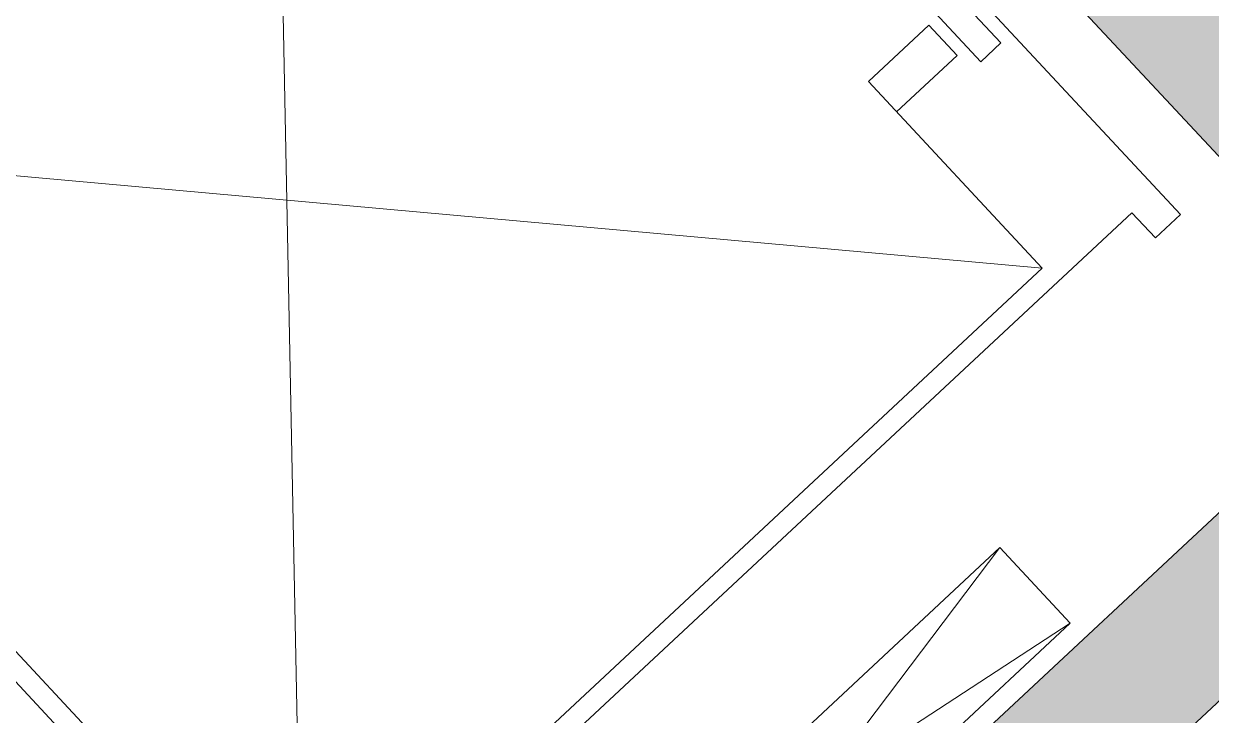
# Model space of a CAD drawing. Header units: millimetres. Extents: x -71377 to 516042, y -145869 to 441446.
# Drawn here: x 209205 to 210929, y 215110 to 216114 of the extents above; entities that cross this region are included whole.
import ezdxf

# ---------------------------------------------------------------- set-up
doc = ezdxf.new("R2010")
doc.units = ezdxf.units.MM
doc.header["$LTSCALE"] = 1000
for name, color, linetype, lineweight in [('A-hat', 251, 'Continuous', 5), ('A_cwall', 2, 'Continuous', 5), ('elev', 4, 'Continuous', 5)]:
    doc.layers.add(name, color=color, linetype=linetype, lineweight=lineweight)

# ---------------------------------------------------------------- blocks, each defined once
blk = doc.blocks.new('EV_15인승 - EV_15인승_1060x2100-8304425-지반층 배치도')
at = {"layer": 'elev'}
for p, q in [((-725, 1898), (975, 1898)), ((-725, 248), (-725, 1898)), ((945, 1868), (-695, 1868)), ((-695, 1868), (-695, 398)), ((945, 398), (-695, 1868)), ((-695, 398), (945, 1868)), ((-950, 1580), (-1100, 720)), ((-1100, 1580), (-950, 720)), ((-1100, 1580), (-1100, 720)), ((-950, 720), (-950, 1580)), ((-1100, 720), (-950, 720)), ((-695, 398), (-325, 398)), ((-385, 278), (-385, 398)), ((-325, 398), (-325, 278)), ((-325, 278), (-385, 278)), ((-415, 259), (665, 259)), ((-415, 219), (-415, 259)), ((-775, 198), (-775, 248)), ((-775, 248), (-725, 248)), ((665, 219), (-415, 219)), ((1025, 198), (-775, 198))]:
    blk.add_line(p, q, dxfattribs=at)

msp = doc.modelspace()

# ---------------------------------------------------------------- hatches: boundary and pattern name
at = {"layer": 'A-hat'}
h = msp.add_hatch(color=256, dxfattribs=at)
h.paths.add_polyline_path([(211198.2, 215644.6), (211344.5, 215781), (210887.5, 216271), (210720.8, 216156.6), (210887.5, 215977.8)])
h.paths.add_polyline_path([(209963.8, 216968.4), (210000.4, 217002.5), (210089.6, 217126.7), (209605.4, 217646), (209459.1, 217509.6), (209932, 217002.5)])
msp.add_hatch(color=256, dxfattribs=at).paths.add_polyline_path([(209506.2, 213793.3), (211480.9, 215634.7), (211344.5, 215781), (209369.8, 213939.6)])

# ---------------------------------------------------------------- linework, layer by layer
at = {"layer": 'A_cwall'}
for p, q in [((210720.8, 216156.6), (211198.2, 215644.6)), ((209506.2, 213793.3), (211480.9, 215634.7)), ((211198.2, 215644.6), (209516.1, 214076))]:
    msp.add_line(p, q, dxfattribs=at)

# ---------------------------------------------------------------- block references
at = {"layer": 'elev', "rotation": 133.0000012484763}
msp.add_blockref('EV_15인승 - EV_15인승_1060x2100-8304425-지반층 배치도', (210500.7, 216539.2), dxfattribs=at)

doc.saveas('drawing.dxf')
